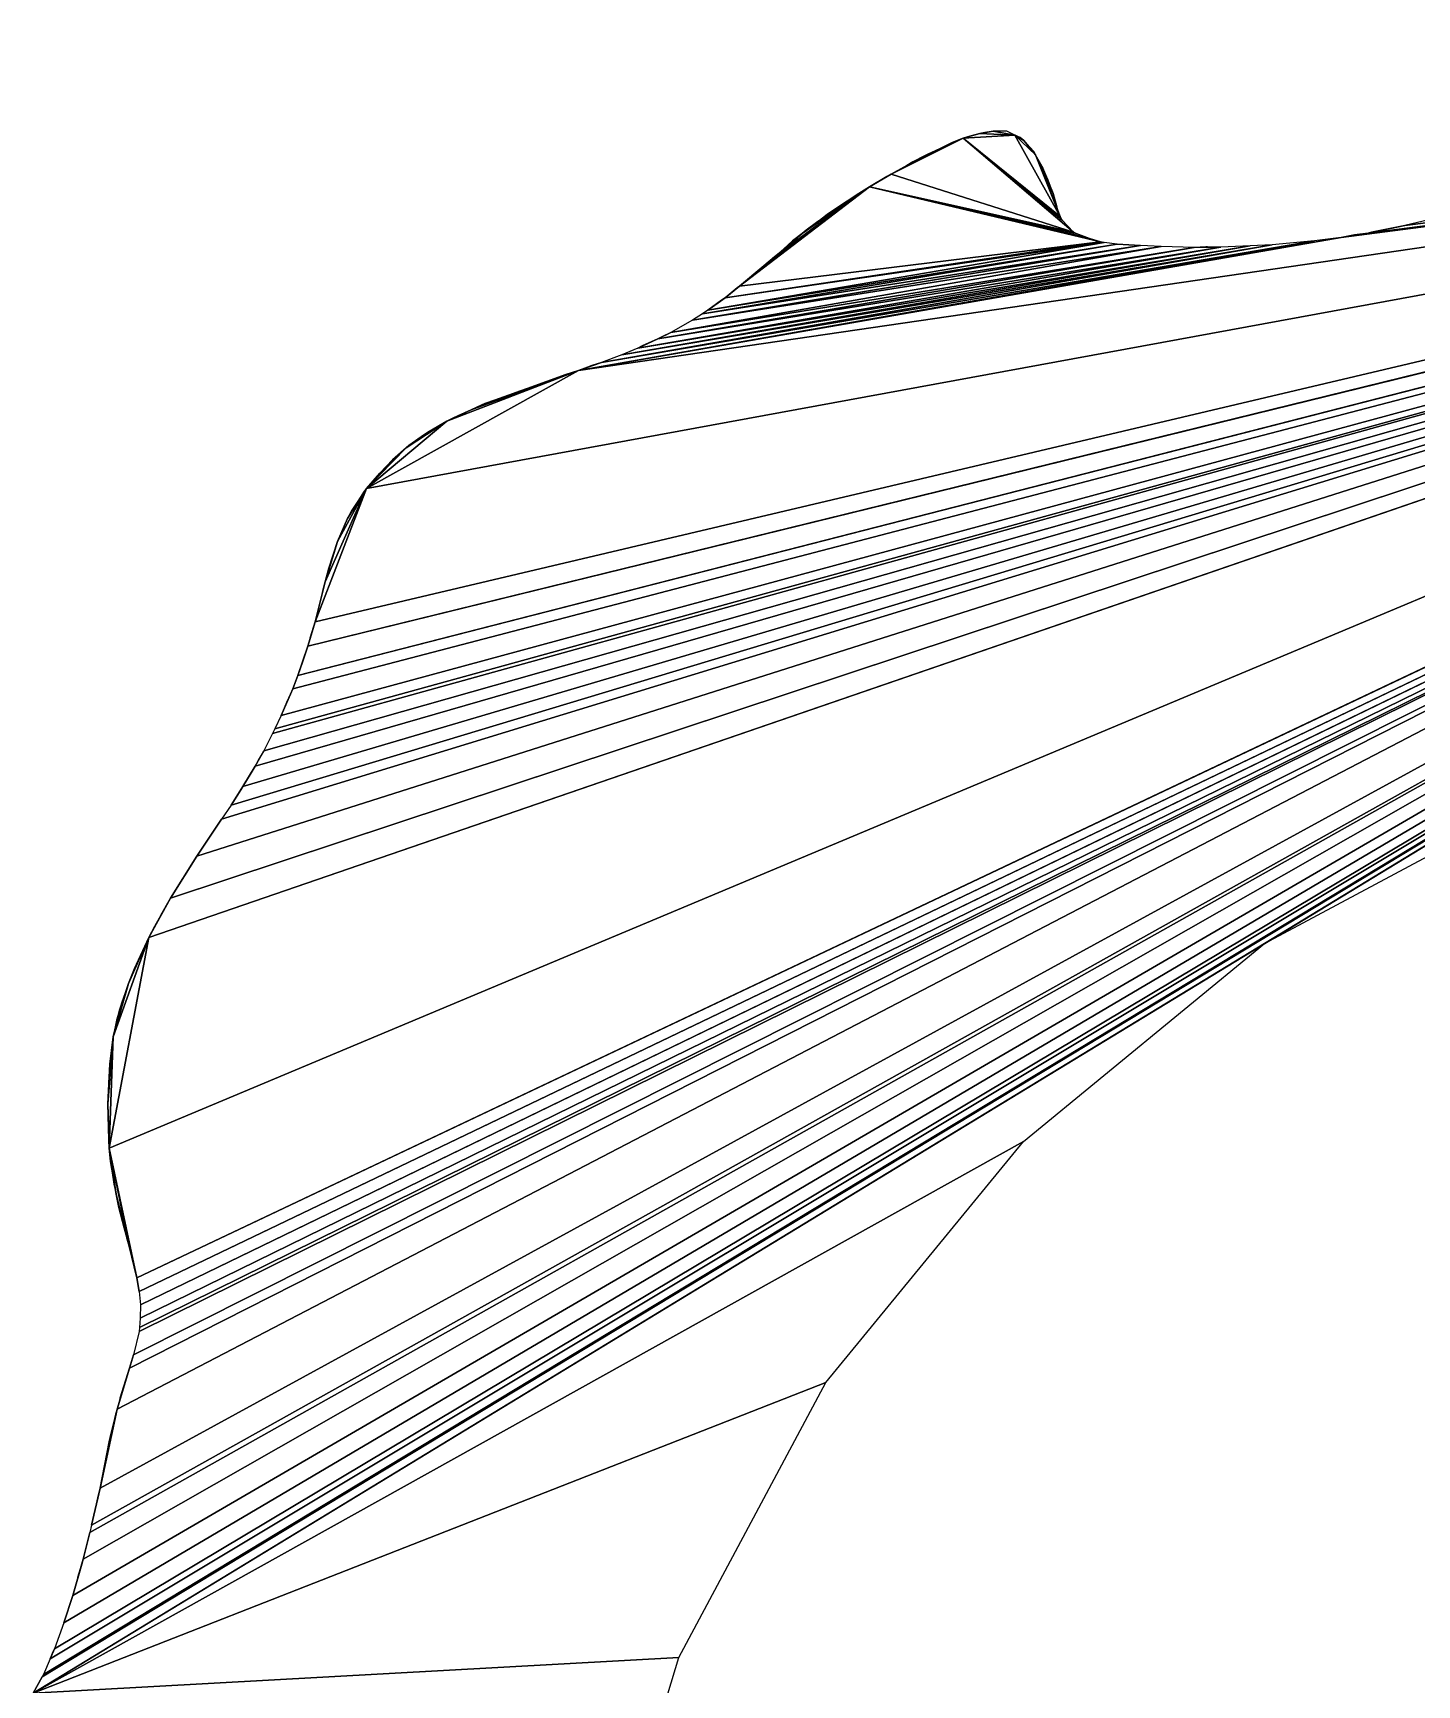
# Model space of a CAD drawing. Extents: x -95 to 96, y -89 to 94.
# Drawn here: x -82.5 to -28.5, y 22.7 to 87 of the extents above; entities that cross this region are included whole.
import ezdxf

# ---------------------------------------------------------------- set-up
doc = ezdxf.new("R2010")
doc.units = 0

msp = doc.modelspace()

# ---------------------------------------------------------------- linework, layer by layer
for points in [[(23.885, 87.041, 106), (-82.105, 22.967, 106), (-82.465, 22.338, 106)], [(23.885, 87.041, 106), (-82.465, 22.338, 106), (-34.445, 51.551, 106)], [(23.885, 87.041, 106), (-82.06, 23.062, 106), (-82.105, 22.967, 106)], [(23.885, 87.041, 106), (23.869, 87.032, 106), (-82.06, 23.062, 106)], [(23.869, 87.032, 106), (-81.797, 23.673, 106), (-82.06, 23.062, 106)], [(23.869, 87.032, 106), (23.34, 86.718, 106), (-81.797, 23.673, 106)], [(23.885, 87.041, 106), (-34.445, 51.551, 106), (-23.726, 57.281, 106)], [(23.34, 86.718, 106), (-81.634, 24.057, 106), (-81.797, 23.673, 106)], [(23.34, 86.718, 106), (-81.259, 25.068, 106), (-81.634, 24.057, 106)], [(23.34, 86.718, 106), (-80.909, 26.137, 106), (-81.259, 25.068, 106)], [(23.34, 86.718, 106), (-80.507, 27.557, 106), (-80.909, 26.137, 106)], [(23.34, 86.718, 106), (-80.244, 28.601, 106), (-80.507, 27.557, 106)], [(23.34, 86.718, 106), (-80.179, 28.877, 106), (-80.244, 28.601, 106)], [(23.34, 86.718, 106), (-79.852, 30.328, 106), (-80.179, 28.877, 106)], [(23.34, 86.718, 106), (-79.184, 33.397, 106), (-79.852, 30.328, 106)], [(23.34, 86.718, 106), (-78.704, 35.001, 106), (-79.184, 33.397, 106)], [(23.34, 86.718, 106), (-78.543, 35.523, 106), (-78.704, 35.001, 106)], [(23.34, 86.718, 106), (-78.332, 36.429, 106), (-78.543, 35.523, 106)], [(22.825, 86.478, 106), (22.294, 86.246, 106), (-78.412, 38.517, 106)], [(22.825, 86.478, 106), (-78.412, 38.517, 106), (-78.328, 37.995, 106)], [(23.34, 86.718, 106), (-78.314, 36.586, 106), (-78.332, 36.429, 106)], [(22.956, 86.537, 106), (22.825, 86.478, 106), (-78.328, 37.995, 106)], [(22.956, 86.537, 106), (-78.328, 37.995, 106), (-78.276, 37.473, 106)], [(23.34, 86.718, 106), (-78.283, 36.951, 106), (-78.314, 36.586, 106)], [(23.34, 86.718, 106), (-78.276, 37.473, 106), (-78.283, 36.951, 106)], [(23.34, 86.718, 106), (22.956, 86.537, 106), (-78.276, 37.473, 106)], [(22.294, 86.246, 106), (-77.945, 51.793, 106), (-79.492, 43.572, 106)], [(22.294, 86.246, 106), (-79.492, 43.572, 106), (-78.412, 38.517, 106)], [(22.294, 86.246, 106), (21.782, 86.072, 106), (-77.945, 51.793, 106)], [(21.782, 86.072, 106), (-77.105, 53.315, 106), (-77.945, 51.793, 106)], [(21.782, 86.072, 106), (21.668, 86.036, 106), (-77.105, 53.315, 106)], [(21.668, 86.036, 106), (-76.079, 54.963, 106), (-77.105, 53.315, 106)], [(21.668, 86.036, 106), (-75.12, 56.399, 106), (-76.079, 54.963, 106)], [(21.668, 86.036, 106), (-74.743, 56.951, 106), (-75.12, 56.399, 106)], [(21.668, 86.036, 106), (-74.289, 57.668, 106), (-74.743, 56.951, 106)], [(21.668, 86.036, 106), (-74.282, 57.678, 106), (-74.289, 57.668, 106)], [(21.668, 86.036, 106), (-73.809, 58.459, 106), (-74.282, 57.678, 106)], [(21.668, 86.036, 106), (-73.469, 59.063, 106), (-73.809, 58.459, 106)], [(21.668, 86.036, 106), (-73.125, 59.744, 106), (-73.469, 59.063, 106)], [(21.668, 86.036, 106), (-73.038, 59.917, 106), (-73.125, 59.744, 106)], [(21.668, 86.036, 106), (-72.794, 60.436, 106), (-73.038, 59.917, 106)], [(21.668, 86.036, 106), (-72.339, 61.48, 106), (-72.794, 60.436, 106)], [(21.668, 86.036, 106), (-72.137, 62.002, 106), (-72.339, 61.48, 106)], [(21.668, 86.036, 106), (21.26, 85.941, 106), (-72.137, 62.002, 106)], [(21.26, 85.941, 106), (-71.75, 63.138, 106), (-72.137, 62.002, 106)], [(21.26, 85.941, 106), (20.738, 85.841, 106), (-71.75, 63.138, 106)], [(20.738, 85.841, 106), (-71.466, 64.089, 106), (-71.75, 63.138, 106)], [(20.738, 85.841, 106), (-69.466, 69.293, 106), (-71.466, 64.089, 106)], [(20.738, 85.841, 106), (-61.199, 73.881, 106), (-69.466, 69.293, 106)], [(20.738, 85.841, 106), (-31.451, 79.072, 106), (-61.199, 73.881, 106)], [(20.738, 85.841, 106), (-30.408, 79.245, 106), (-31.451, 79.072, 106)], [(20.738, 85.841, 106), (-28.967, 79.537, 106), (-30.408, 79.245, 106)], [(20.738, 85.841, 106), (-28.032, 79.755, 106), (-28.967, 79.537, 106)], [(-45.543, 83.121, 106), (-46.064, 82.987, 106), (-46.191, 82.937, 106)], [(-44.184, 83.061, 106), (-45.543, 83.121, 106), (-46.191, 82.937, 106)], [(-45.543, 83.121, 106), (-45.938, 83.024, 106), (-46.064, 82.987, 106)], [(-45.021, 83.222, 106), (-45.349, 83.162, 106), (-45.543, 83.121, 106)], [(-44.184, 83.061, 106), (-45.021, 83.222, 106), (-45.543, 83.121, 106)], [(-44.184, 83.061, 106), (-44.499, 83.22, 106), (-45.021, 83.222, 106)], [(-46.191, 82.937, 106), (-48.398, 81.879, 106), (-49.002, 81.538, 106)], [(-41.889, 79.281, 106), (-46.191, 82.937, 106), (-49.002, 81.538, 106)], [(-46.191, 82.937, 106), (-47.63, 82.293, 106), (-48.398, 81.879, 106)], [(-46.191, 82.937, 106), (-47.118, 82.524, 106), (-47.63, 82.293, 106)], [(-47.118, 82.524, 106), (-47.578, 82.319, 106), (-47.63, 82.293, 106)], [(-46.191, 82.937, 106), (-46.626, 82.774, 106), (-47.118, 82.524, 106)], [(-46.191, 82.937, 106), (-46.586, 82.793, 106), (-46.626, 82.774, 106)], [(-42.411, 79.885, 106), (-44.184, 83.061, 106), (-46.191, 82.937, 106)], [(-42.334, 79.746, 106), (-42.411, 79.885, 106), (-46.191, 82.937, 106)], [(-41.889, 79.281, 106), (-42.334, 79.746, 106), (-46.191, 82.937, 106)], [(-43.834, 82.849, 106), (-43.977, 82.973, 106), (-44.184, 83.061, 106)], [(-43.376, 82.292, 106), (-43.834, 82.849, 106), (-44.184, 83.061, 106)], [(-42.411, 79.885, 106), (-43.376, 82.292, 106), (-44.184, 83.061, 106)], [(-43.376, 82.292, 106), (-43.455, 82.439, 106), (-43.834, 82.849, 106)], [(-43.376, 82.292, 106), (-43.391, 82.323, 106), (-43.455, 82.439, 106)], [(-47.63, 82.293, 106), (-48.152, 82.025, 106), (-48.398, 81.879, 106)], [(-47.63, 82.293, 106), (-47.682, 82.268, 106), (-48.152, 82.025, 106)], [(-42.691, 80.793, 106), (-43.113, 81.834, 106), (-43.376, 82.292, 106)], [(-42.546, 80.268, 106), (-42.691, 80.793, 106), (-43.376, 82.292, 106)], [(-42.411, 79.885, 106), (-42.546, 80.268, 106), (-43.376, 82.292, 106)], [(-42.691, 80.793, 106), (-42.88, 81.312, 106), (-43.113, 81.834, 106)], [(-49.002, 81.538, 106), (-49.171, 81.445, 106), (-49.843, 81.042, 106)], [(-41.889, 79.281, 106), (-49.002, 81.538, 106), (-49.843, 81.042, 106)], [(-49.002, 81.538, 106), (-49.097, 81.487, 106), (-49.171, 81.445, 106)], [(-49.843, 81.042, 106), (-54.046, 77.902, 106), (-54.922, 77.175, 106)], [(-40.845, 78.903, 106), (-49.843, 81.042, 106), (-54.922, 77.175, 106)], [(-49.843, 81.042, 106), (-53.371, 78.465, 106), (-54.046, 77.902, 106)], [(-49.843, 81.042, 106), (-52.468, 79.226, 106), (-53.371, 78.465, 106)], [(-49.843, 81.042, 106), (-51.794, 79.738, 106), (-52.468, 79.226, 106)], [(-49.843, 81.042, 106), (-51.132, 80.217, 106), (-51.794, 79.738, 106)], [(-49.843, 81.042, 106), (-50.261, 80.785, 106), (-51.132, 80.217, 106)], [(-41.786, 79.224, 106), (-41.889, 79.281, 106), (-49.843, 81.042, 106)], [(-41.367, 79.07, 106), (-41.786, 79.224, 106), (-49.843, 81.042, 106)], [(-41.224, 79.02, 106), (-41.367, 79.07, 106), (-49.843, 81.042, 106)], [(-40.845, 78.903, 106), (-41.224, 79.02, 106), (-49.843, 81.042, 106)], [(-42.546, 80.268, 106), (-42.615, 80.544, 106), (-42.691, 80.793, 106)], [(-51.132, 80.217, 106), (-51.494, 79.966, 106), (-51.794, 79.738, 106)], [(-52.468, 79.226, 106), (-52.849, 78.941, 106), (-53.371, 78.465, 106)], [(-51.794, 79.738, 106), (-52.315, 79.354, 106), (-52.468, 79.226, 106)], [(-51.794, 79.738, 106), (-51.867, 79.69, 106), (-52.315, 79.354, 106)], [(-30.408, 79.245, 106), (-30.93, 79.175, 106), (-31.451, 79.072, 106)], [(-28.967, 79.537, 106), (-30.277, 79.275, 106), (-30.408, 79.245, 106)], [(-31.451, 79.072, 106), (-32.495, 78.938, 106), (-61.199, 73.881, 106)], [(-32.495, 78.938, 106), (-60.294, 74.203, 106), (-61.199, 73.881, 106)], [(-32.495, 78.938, 106), (-34.143, 78.788, 106), (-60.294, 74.203, 106)], [(-34.143, 78.788, 106), (-59.511, 74.498, 106), (-60.294, 74.203, 106)], [(-34.143, 78.788, 106), (-34.998, 78.745, 106), (-59.511, 74.498, 106)], [(-34.998, 78.745, 106), (-58.878, 74.76, 106), (-59.511, 74.498, 106)], [(-34.998, 78.745, 106), (-36.148, 78.699, 106), (-58.878, 74.76, 106)], [(-36.148, 78.699, 106), (-58.098, 75.127, 106), (-58.878, 74.76, 106)], [(-36.148, 78.699, 106), (-37.192, 78.686, 106), (-58.098, 75.127, 106)], [(-37.192, 78.686, 106), (-57.59, 75.364, 106), (-58.098, 75.127, 106)], [(-38.468, 78.721, 106), (-56.748, 75.854, 106), (-57.59, 75.364, 106)], [(-37.192, 78.686, 106), (-38.468, 78.721, 106), (-57.59, 75.364, 106)], [(-39.28, 78.755, 106), (-56.358, 76.093, 106), (-56.748, 75.854, 106)], [(-38.468, 78.721, 106), (-39.28, 78.755, 106), (-56.748, 75.854, 106)], [(-40.185, 78.809, 106), (-56.15, 76.235, 106), (-56.358, 76.093, 106)], [(-39.28, 78.755, 106), (-40.185, 78.809, 106), (-56.358, 76.093, 106)], [(-40.697, 78.878, 106), (-55.472, 76.723, 106), (-56.15, 76.235, 106)], [(-40.185, 78.809, 106), (-40.697, 78.878, 106), (-56.15, 76.235, 106)], [(-40.845, 78.903, 106), (-54.922, 77.175, 106), (-55.472, 76.723, 106)], [(-40.697, 78.878, 106), (-40.845, 78.903, 106), (-55.472, 76.723, 106)], [(-39.28, 78.755, 106), (-39.39, 78.765, 106), (-40.185, 78.809, 106)], [(-36.67, 78.704, 106), (-36.731, 78.706, 106), (-37.192, 78.686, 106)], [(-36.148, 78.699, 106), (-36.67, 78.704, 106), (-37.192, 78.686, 106)], [(-53.371, 78.465, 106), (-53.554, 78.317, 106), (-54.046, 77.902, 106)], [(-55.472, 76.723, 106), (-55.616, 76.626, 106), (-56.15, 76.235, 106)], [(-54.922, 77.175, 106), (-55.002, 77.112, 106), (-55.472, 76.723, 106)], [(-57.59, 75.364, 106), (-57.944, 75.202, 106), (-58.098, 75.127, 106)], [(-58.098, 75.127, 106), (-58.706, 74.845, 106), (-58.878, 74.76, 106)], [(-58.098, 75.127, 106), (-58.302, 75.037, 106), (-58.706, 74.845, 106)], [(-60.294, 74.203, 106), (-60.842, 74.022, 106), (-61.199, 73.881, 106)], [(-60.294, 74.203, 106), (-60.677, 74.083, 106), (-60.842, 74.022, 106)], [(-61.199, 73.881, 106), (-66.329, 71.907, 106), (-69.466, 69.293, 106)], [(-61.199, 73.881, 106), (-65.374, 72.356, 106), (-66.329, 71.907, 106)], [(-61.199, 73.881, 106), (-64.469, 72.726, 106), (-65.374, 72.356, 106)], [(-61.199, 73.881, 106), (-63.201, 73.182, 106), (-64.469, 72.726, 106)], [(-61.199, 73.881, 106), (-61.691, 73.729, 106), (-63.201, 73.182, 106)], [(-63.201, 73.182, 106), (-64.349, 72.776, 106), (-64.469, 72.726, 106)], [(-63.201, 73.182, 106), (-63.452, 73.096, 106), (-64.349, 72.776, 106)], [(-65.374, 72.356, 106), (-66.091, 72.026, 106), (-66.329, 71.907, 106)], [(-65.374, 72.356, 106), (-65.896, 72.125, 106), (-66.091, 72.026, 106)], [(-64.469, 72.726, 106), (-64.991, 72.542, 106), (-65.374, 72.356, 106)], [(-64.469, 72.726, 106), (-64.853, 72.596, 106), (-64.991, 72.542, 106)], [(-66.329, 71.907, 106), (-67.914, 70.874, 106), (-69.466, 69.293, 106)], [(-66.329, 71.907, 106), (-67.202, 71.396, 106), (-67.914, 70.874, 106)], [(-66.329, 71.907, 106), (-67.023, 71.508, 106), (-67.202, 71.396, 106)], [(-66.091, 72.026, 106), (-66.213, 71.967, 106), (-66.329, 71.907, 106)], [(-67.914, 70.874, 106), (-68.942, 69.881, 106), (-69.466, 69.293, 106)], [(-67.914, 70.874, 106), (-68.454, 70.41, 106), (-68.942, 69.881, 106)], [(-67.202, 71.396, 106), (-67.81, 70.959, 106), (-67.914, 70.874, 106)], [(-68.942, 69.881, 106), (-69.028, 69.799, 106), (-69.466, 69.293, 106)], [(-69.466, 69.293, 106), (-71.07, 65.655, 106), (-71.466, 64.089, 106)], [(-69.466, 69.293, 106), (-70.598, 67.221, 106), (-71.07, 65.655, 106)], [(-69.466, 69.293, 106), (-70.204, 68.115, 106), (-70.598, 67.221, 106)], [(-69.466, 69.293, 106), (-70.072, 68.352, 106), (-70.204, 68.115, 106)], [(-69.466, 69.293, 106), (-70.042, 68.407, 106), (-70.072, 68.352, 106)], [(-69.466, 69.293, 106), (-69.55, 69.181, 106), (-70.042, 68.407, 106)], [(-70.072, 68.352, 106), (-70.142, 68.232, 106), (-70.204, 68.115, 106)], [(-70.204, 68.115, 106), (-70.559, 67.325, 106), (-70.598, 67.221, 106)], [(-70.598, 67.221, 106), (-70.936, 66.177, 106), (-71.07, 65.655, 106)], [(-70.598, 67.221, 106), (-70.852, 66.453, 106), (-70.936, 66.177, 106)], [(-70.936, 66.177, 106), (-70.974, 66.039, 106), (-71.07, 65.655, 106)], [(-71.07, 65.655, 106), (-71.179, 65.249, 106), (-71.466, 64.089, 106)], [(-71.07, 65.655, 106), (-71.158, 65.347, 106), (-71.179, 65.249, 106)], [(-71.466, 64.089, 106), (-71.658, 63.464, 106), (-71.75, 63.138, 106)], [(-71.466, 64.089, 106), (-71.611, 63.643, 106), (-71.658, 63.464, 106)], [(-71.75, 63.138, 106), (-71.962, 62.524, 106), (-72.137, 62.002, 106)], [(-71.75, 63.138, 106), (-71.923, 62.662, 106), (-71.962, 62.524, 106)], [(-72.137, 62.002, 106), (-72.16, 61.946, 106), (-72.339, 61.48, 106)], [(-72.339, 61.48, 106), (-72.58, 60.948, 106), (-72.794, 60.436, 106)], [(-73.469, 59.063, 106), (-73.644, 58.762, 106), (-73.809, 58.459, 106)], [(-73.809, 58.459, 106), (-74.001, 58.144, 106), (-74.282, 57.678, 106)], [(-73.809, 58.459, 106), (-73.994, 58.156, 106), (-74.001, 58.144, 106)], [(-74.289, 57.668, 106), (-74.302, 57.647, 106), (-74.743, 56.951, 106)], [(-75.12, 56.399, 106), (-75.198, 56.288, 106), (-76.079, 54.963, 106)], [(-76.079, 54.963, 106), (-76.417, 54.438, 106), (-77.105, 53.315, 106)], [(-77.105, 53.315, 106), (-77.718, 52.224, 106), (-77.945, 51.793, 106)], [(-77.105, 53.315, 106), (-77.479, 52.662, 106), (-77.718, 52.224, 106)], [(-77.105, 53.315, 106), (-77.409, 52.798, 106), (-77.479, 52.662, 106)], [(-77.718, 52.224, 106), (-77.792, 52.095, 106), (-77.945, 51.793, 106)], [(-82.465, 22.338, 106), (-43.841, 43.841, 106), (-34.445, 51.551, 106)], [(-77.945, 51.793, 106), (-79.334, 47.911, 106), (-79.492, 43.572, 106)], [(-77.945, 51.793, 106), (-78.746, 49.998, 106), (-79.334, 47.911, 106)], [(-77.945, 51.793, 106), (-78.51, 50.58, 106), (-78.746, 49.998, 106)], [(-77.945, 51.793, 106), (-78.449, 50.718, 106), (-78.51, 50.58, 106)], [(-78.51, 50.58, 106), (-78.692, 50.136, 106), (-78.746, 49.998, 106)], [(-78.746, 49.998, 106), (-79.099, 48.954, 106), (-79.334, 47.911, 106)], [(-78.746, 49.998, 106), (-79.01, 49.23, 106), (-79.099, 48.954, 106)], [(-79.099, 48.954, 106), (-79.205, 48.571, 106), (-79.334, 47.911, 106)], [(-79.334, 47.911, 106), (-79.474, 46.844, 106), (-79.551, 45.301, 106)], [(-79.334, 47.911, 106), (-79.551, 45.301, 106), (-79.492, 43.572, 106)], [(-79.334, 47.911, 106), (-79.461, 46.967, 106), (-79.474, 46.844, 106)], [(-79.474, 46.844, 106), (-79.52, 46.15, 106), (-79.551, 45.301, 106)], [(-79.551, 45.301, 106), (-79.53, 44.257, 106), (-79.508, 43.898, 106)], [(-79.551, 45.301, 106), (-79.508, 43.898, 106), (-79.492, 43.572, 106)], [(-82.465, 22.338, 106), (-51.551, 34.445, 106), (-43.841, 43.841, 106)], [(-79.508, 43.898, 106), (-79.503, 43.735, 106), (-79.492, 43.572, 106)], [(-79.492, 43.572, 106), (-79.46, 43.214, 106), (-79.444, 43.061, 106)], [(-79.492, 43.572, 106), (-79.444, 43.061, 106), (-79.221, 41.786, 106)], [(-79.492, 43.572, 106), (-79.221, 41.786, 106), (-78.702, 39.698, 106)], [(-79.492, 43.572, 106), (-78.702, 39.698, 106), (-78.412, 38.517, 106)], [(-79.444, 43.061, 106), (-79.313, 42.17, 106), (-79.221, 41.786, 106)], [(-79.221, 41.786, 106), (-79.197, 41.648, 106), (-79.12, 41.264, 106)], [(-79.221, 41.786, 106), (-79.12, 41.264, 106), (-78.702, 39.698, 106)], [(-79.12, 41.264, 106), (-79.058, 40.988, 106), (-78.914, 40.466, 106)], [(-79.12, 41.264, 106), (-78.914, 40.466, 106), (-78.702, 39.698, 106)], [(-78.914, 40.466, 106), (-78.815, 40.082, 106), (-78.702, 39.698, 106)], [(-78.702, 39.698, 106), (-78.516, 38.94, 106), (-78.412, 38.517, 106)], [(-78.516, 38.94, 106), (-78.49, 38.802, 106), (-78.412, 38.517, 106)], [(-78.412, 38.517, 106), (-78.391, 38.378, 106), (-78.328, 37.995, 106)], [(-78.391, 38.378, 106), (-78.381, 38.292, 106), (-78.328, 37.995, 106)], [(-78.543, 35.523, 106), (-78.588, 35.385, 106), (-78.704, 35.001, 106)], [(-78.704, 35.001, 106), (-79.073, 33.847, 106), (-79.184, 33.397, 106)], [(-78.704, 35.001, 106), (-78.754, 34.863, 106), (-79.073, 33.847, 106)], [(-82.465, 22.338, 106), (-57.281, 23.726, 106), (-51.551, 34.445, 106)], [(-79.184, 33.397, 106), (-79.491, 32.123, 106), (-79.852, 30.328, 106)], [(-79.184, 33.397, 106), (-79.458, 32.293, 106), (-79.491, 32.123, 106)], [(-79.184, 33.397, 106), (-79.244, 33.205, 106), (-79.458, 32.293, 106)], [(-79.491, 32.123, 106), (-79.565, 31.778, 106), (-79.852, 30.328, 106)], [(-79.852, 30.328, 106), (-79.949, 29.95, 106), (-80.179, 28.877, 106)], [(-80.244, 28.601, 106), (-80.473, 27.736, 106), (-80.507, 27.557, 106)], [(-80.507, 27.557, 106), (-80.564, 27.365, 106), (-80.909, 26.137, 106)], [(-80.564, 27.365, 106), (-80.713, 26.858, 106), (-80.909, 26.137, 106)], [(-80.564, 27.365, 106), (-80.67, 27.035, 106), (-80.713, 26.858, 106)], [(-80.909, 26.137, 106), (-81.002, 25.871, 106), (-81.259, 25.068, 106)], [(-81.634, 24.057, 106), (-81.704, 23.914, 106), (-81.797, 23.673, 106)], [(-82.465, 22.338, 106), (-60.809, 12.096, 106), (-57.281, 23.726, 106)], [(-82.105, 22.967, 106), (-82.332, 22.576, 106), (-82.465, 22.338, 106)]]:
    msp.add_3dface(points)

doc.saveas('drawing.dxf')
